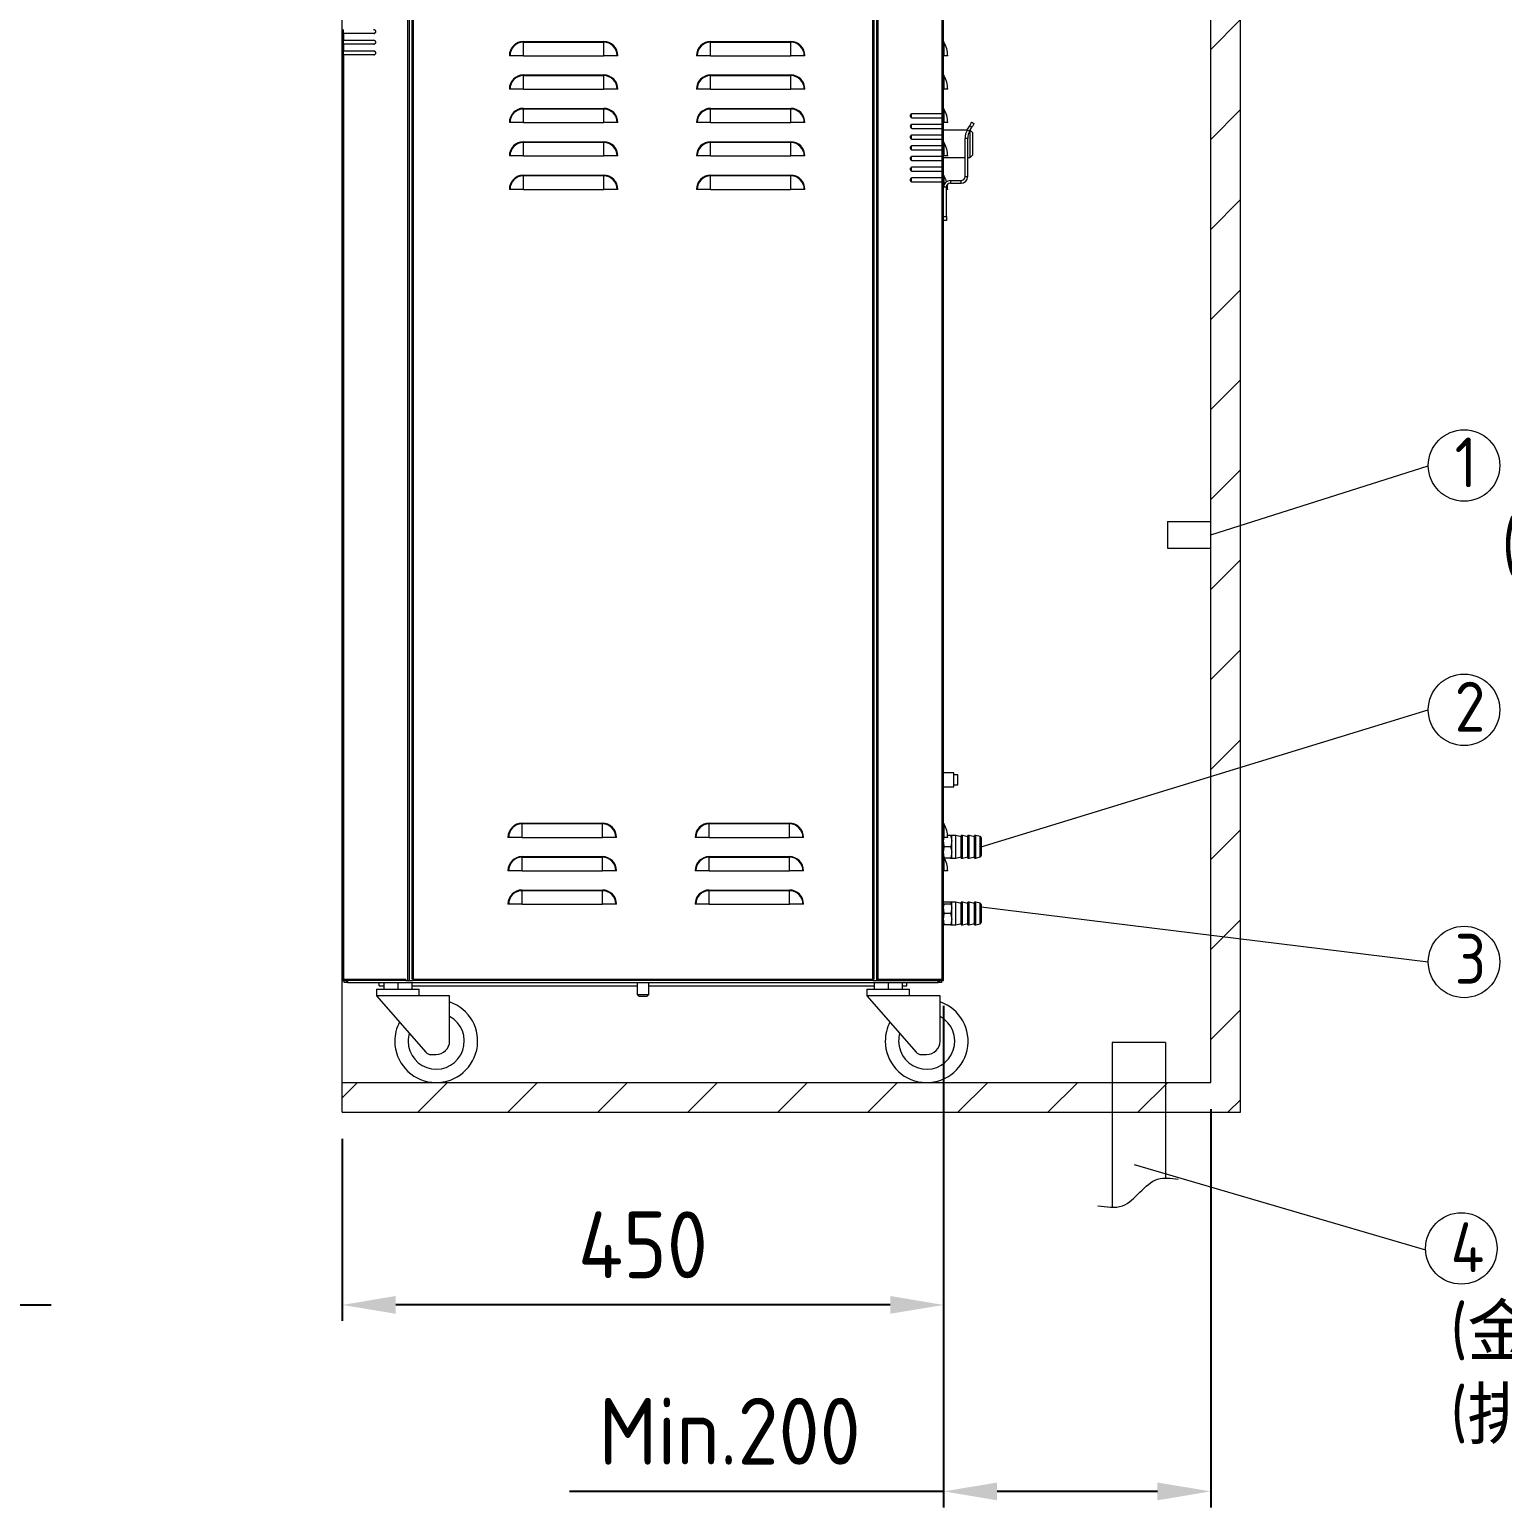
# Model space of a CAD drawing. Header units: millimetres. Extents: x 0 to 5860, y 0 to 4120.
# Drawn here: x 3474 to 4577, y 932 to 2038 of the extents above; entities that cross this region are included whole.
import ezdxf

# ---------------------------------------------------------------- set-up
doc = ezdxf.new("R2010")
doc.units = ezdxf.units.MM
doc.header["$LTSCALE"] = 0.3
doc.layers.get('0').update_dxf_attribs({"lineweight": 15})
doc.layers.add('D', color=3, linetype='Continuous', lineweight=13)
doc.layers.add('S', color=4, linetype='Continuous', lineweight=15)
doc.styles.get("Standard").update_dxf_attribs({"font": 'KAIU.TTF'})
doc.styles.add('STU25', font='isocp2.shx')
doc.dimstyles.new('STU25', dxfattribs={"dimscale": 20, "dimtxt": 2.5, "dimasz": 2, "dimexe": 0.6, "dimexo": 1, "dimgap": 1, "dimtad": 1, "dimdsep": 46, "dimtxsty": 'STU25', "dimcen": 2, "dimazin": 2, "dimtfac": 1, "dimtmove": 0, "dimatfit": 3, "dimfxl": 0, "dimtolj": 1, "dimtzin": 0, "dimarcsym": 0})

# ---------------------------------------------------------------- blocks, each defined once
blk = doc.blocks.new('*D12')
at = {"layer": 'D', "color": 0, "lineweight": -2}
for p, q in [((3080.6, 1306.3), (3080.6, 1071.4)), ((3180.6, 1229.8), (3180.6, 1071.4)), ((3040.6, 1083.4), (3000.6, 1083.4)), ((3080.6, 1083.4), (3180.6, 1083.4)), ((3220.6, 1083.4), (3490.6, 1083.4))]:
    blk.add_line(p, q, dxfattribs=at)
at = {"layer": 'D', "color": 0}
for points in [[(3040.6, 1090.1), (3040.6, 1076.8), (3080.6, 1083.4)], [(3220.6, 1090.1), (3220.6, 1076.8), (3180.6, 1083.4)]]:
    blk.add_solid(points, dxfattribs=at)
at = {"layer": 'Defpoints', "color": 0}
for p in [(3080.6, 1326.3), (3180.6, 1249.8), (3180.6, 1083.4)]:
    blk.add_point(p, dxfattribs=at)
at = {"layer": 'D', "color": 0, "insert": (3375.6, 1128.4), "char_height": 50, "attachment_point": 5, "style": 'STU25'}
blk.add_mtext('\\A1;Min.100', dxfattribs=at)
blk = doc.blocks.new('*D13')
at = {"layer": 'D', "color": 0, "lineweight": -2}
for p, q in [((4158.5, 1307.3), (4158.5, 1071.4)), ((3708.5, 1207.6), (3708.5, 1071.4)), ((4118.5, 1083.4), (3748.5, 1083.4))]:
    blk.add_line(p, q, dxfattribs=at)
at = {"layer": 'D', "color": 0}
for points in [[(3748.5, 1090.1), (3748.5, 1076.8), (3708.5, 1083.4)], [(4118.5, 1090.1), (4118.5, 1076.8), (4158.5, 1083.4)]]:
    blk.add_solid(points, dxfattribs=at)
at = {"layer": 'Defpoints', "color": 0}
for p in [(4158.5, 1327.3), (3708.5, 1227.6), (3708.5, 1083.4)]:
    blk.add_point(p, dxfattribs=at)
at = {"layer": 'D', "color": 0, "insert": (3933.5, 1128.4), "char_height": 50, "attachment_point": 5, "style": 'STU25'}
blk.add_mtext('\\A1;450', dxfattribs=at)
blk = doc.blocks.new('*D16')
at = {"layer": 'D', "color": 0, "lineweight": -2}
for p, q in [((4358.5, 1229.8), (4358.5, 931.9)), ((4158.5, 1207.6), (4158.5, 931.9)), ((4158.5, 943.9), (3878.4, 943.9)), ((4318.5, 943.9), (4198.5, 943.9))]:
    blk.add_line(p, q, dxfattribs=at)
at = {"layer": 'D', "color": 0}
for points in [[(4198.5, 950.5), (4198.5, 937.2), (4158.5, 943.9)], [(4318.5, 950.5), (4318.5, 937.2), (4358.5, 943.9)]]:
    blk.add_solid(points, dxfattribs=at)
at = {"layer": 'Defpoints', "color": 0}
for p in [(4358.5, 1249.8), (4158.5, 1227.6), (4358.5, 943.9)]:
    blk.add_point(p, dxfattribs=at)
at = {"layer": 'D', "color": 0, "insert": (3998.4, 988.9), "char_height": 50, "attachment_point": 5, "style": 'STU25'}
blk.add_mtext('\\A1;Min.200', dxfattribs=at)
blk = doc.blocks.new('GHSHWT')
at = {"color": 7, "linetype": 'Continuous', "lineweight": 15}
for p, q in [((3757.4, -2895.2), (3757.4, -3673.7)), ((3758.5, -2895.2), (3758.5, -3673.7)), ((3760.5, -2896.3), (3760.5, -3672.7)), ((3761.5, -2896.2), (3761.5, -3672.7)), ((4105.4, -3672.7), (4105.4, -2896.2)), ((4106.5, -3672.7), (4106.5, -2896.3)), ((4108.5, -3673.7), (4108.5, -2895.2)), ((4109.5, -3672.7), (4109.5, -2896.2)), ((4157.4, -3025.2), (4157.4, -2896.2)), ((4158.5, -3025.2), (4158.5, -2896.2)), ((3758.5, -2910.2), (3758.5, -3673.7)), ((4108.4, -3673.7), (4108.4, -2910.2)), ((3708.5, -2965.2), (3708.5, -2962.2)), ((3709.5, -2965.2), (3708.5, -2965.2)), ((3708.5, -2965.2), (3708.5, -2970.2)), ((3708.5, -2973.2), (3708.5, -2970.2)), ((3708.5, -2970.2), (3709.5, -2970.2)), ((3709.5, -2973.2), (3708.5, -2973.2)), ((3708.5, -2973.2), (3708.5, -2978.2)), ((3732, -2965.2), (3709.5, -2965.2)), ((3709.5, -2965.2), (3709.5, -2970.2)), ((3709.5, -2970.2), (3732, -2970.2)), ((3732, -2973.2), (3709.5, -2973.2)), ((3709.5, -2973.2), (3709.5, -2978.2)), ((3844.1, -2971.8), (3844.1, -2971.2)), ((3844.1, -2971.2), (3904.1, -2971.2)), ((3844.1, -2981.8), (3844.1, -2971.8)), ((3904.1, -2971.8), (3844.1, -2971.8)), ((3904.1, -2971.8), (3904.1, -2971.2)), ((3904.1, -2981.8), (3904.1, -2971.8)), ((3984.1, -2971.2), (4044.1, -2971.2)), ((3984.1, -2971.8), (3984.1, -2971.2)), ((3984.1, -2981.8), (3984.1, -2971.8)), ((4044.1, -2971.8), (3984.1, -2971.8)), ((4044.1, -2971.8), (4044.1, -2971.2)), ((4044.1, -2981.8), (4044.1, -2971.8)), ((4158.6, -2971.8), (4158.6, -2981.8)), ((3708.5, -2981.2), (3708.5, -2978.2)), ((3708.5, -2978.2), (3709.5, -2978.2)), ((3708.5, -2981.2), (3708.5, -3672.7)), ((3709.5, -2981.2), (3708.5, -2981.2)), ((3709.5, -2978.2), (3732, -2978.2)), ((3709.5, -2981.2), (3709.5, -3672.7)), ((3732, -2981.2), (3709.5, -2981.2)), ((3834.1, -2981.8), (3833.5, -2981.8)), ((3844.1, -2981.8), (3834.1, -2981.8)), ((3844.1, -2981.8), (3904.1, -2981.8)), ((3914.2, -2981.8), (3904.1, -2981.8)), ((3914.7, -2981.8), (3914.2, -2981.8)), ((3974.1, -2981.8), (3973.5, -2981.8)), ((3984.1, -2981.8), (3974.1, -2981.8)), ((3984.1, -2981.8), (4044.1, -2981.8)), ((4054.2, -2981.8), (4044.1, -2981.8)), ((4054.7, -2981.8), (4054.2, -2981.8)), ((4158.6, -2981.8), (4158.5, -2981.8)), ((4161.5, -2981.8), (4158.6, -2981.8)), ((3844.1, -2996.8), (3844.1, -2996.2)), ((3844.1, -2996.2), (3904.1, -2996.2)), ((3844.1, -3006.8), (3844.1, -2996.8)), ((3904.1, -2996.8), (3844.1, -2996.8)), ((3904.1, -2996.8), (3904.1, -2996.2)), ((3904.1, -3006.8), (3904.1, -2996.8)), ((3984.1, -2996.2), (4044.1, -2996.2)), ((3984.1, -2996.8), (3984.1, -2996.2)), ((4044.1, -2996.8), (3984.1, -2996.8)), ((3984.1, -3006.8), (3984.1, -2996.8)), ((4044.1, -2996.8), (4044.1, -2996.2)), ((4044.1, -3006.8), (4044.1, -2996.8)), ((4158.6, -2996.8), (4158.6, -3006.8)), ((3834.1, -3006.8), (3833.5, -3006.8)), ((3844.1, -3006.8), (3834.1, -3006.8)), ((3844.1, -3006.8), (3904.1, -3006.8)), ((3914.2, -3006.8), (3904.1, -3006.8)), ((3914.7, -3006.8), (3914.2, -3006.8)), ((3974.1, -3006.8), (3973.5, -3006.8)), ((3984.1, -3006.8), (3974.1, -3006.8)), ((3984.1, -3006.8), (4044.1, -3006.8)), ((4054.2, -3006.8), (4044.1, -3006.8)), ((4054.7, -3006.8), (4054.2, -3006.8)), ((4158.6, -3006.8), (4158.5, -3006.8)), ((4161.5, -3006.8), (4158.6, -3006.8)), ((3844.1, -3021.8), (3844.1, -3021.2)), ((3844.1, -3021.2), (3904.1, -3021.2)), ((3844.1, -3031.8), (3844.1, -3021.8)), ((3904.1, -3021.8), (3844.1, -3021.8)), ((3904.1, -3021.8), (3904.1, -3021.2)), ((3904.1, -3031.8), (3904.1, -3021.8)), ((3984.1, -3021.2), (4044.1, -3021.2)), ((3984.1, -3021.8), (3984.1, -3021.2)), ((4044.1, -3021.8), (3984.1, -3021.8)), ((3984.1, -3031.8), (3984.1, -3021.8)), ((4044.1, -3021.8), (4044.1, -3021.2)), ((4044.1, -3031.8), (4044.1, -3021.8)), ((4157.4, -3025.2), (4135, -3025.2)), ((4135, -3028.2), (4157.4, -3028.2)), ((4158.5, -3025.2), (4157.4, -3025.2)), ((4157.4, -3028.2), (4158.5, -3028.2)), ((4157.4, -3033.2), (4157.4, -3028.2)), ((4158.5, -3028.2), (4158.5, -3025.2)), ((4158.5, -3033.2), (4158.5, -3028.2)), ((4158.6, -3021.8), (4158.6, -3031.8)), ((3834.1, -3031.8), (3833.5, -3031.8)), ((3844.1, -3031.8), (3834.1, -3031.8)), ((3844.1, -3031.8), (3904.1, -3031.8)), ((3914.2, -3031.8), (3904.1, -3031.8)), ((3914.7, -3031.8), (3914.2, -3031.8)), ((3974.1, -3031.8), (3973.5, -3031.8)), ((3984.1, -3031.8), (3974.1, -3031.8)), ((3984.1, -3031.8), (4044.1, -3031.8)), ((4054.2, -3031.8), (4044.1, -3031.8)), ((4054.7, -3031.8), (4054.2, -3031.8)), ((4134.6, -3036.2), (4135, -3036.2)), ((4157.4, -3033.2), (4135, -3033.2)), ((4135, -3036.2), (4157.4, -3036.2)), ((4157.4, -3041.2), (4135, -3041.2)), ((4158.5, -3033.2), (4157.4, -3033.2)), ((4157.4, -3036.2), (4158.5, -3036.2)), ((4157.4, -3041.2), (4157.4, -3036.2)), ((4158.5, -3041.2), (4157.4, -3041.2)), ((4158.6, -3031.8), (4158.5, -3031.8)), ((4158.5, -3036.2), (4158.5, -3033.2)), ((4158.5, -3041.2), (4158.5, -3036.2)), ((4176, -3037.6), (4158.5, -3037.6)), ((4158.5, -3044.2), (4158.5, -3041.2)), ((4161.5, -3031.8), (4158.6, -3031.8)), ((4176.2, -3037.2), (4178, -3034.2)), ((4176.2, -3037.2), (4177.9, -3038.2)), ((4177.9, -3038.2), (4179.7, -3035.2)), ((4179.7, -3035.2), (4178, -3034.2)), ((4178.3, -3057.9), (4178.3, -3037.6)), ((4180, -3039.3), (4178.3, -3037.6)), ((4179.5, -3031.6), (4181.2, -3032.6)), ((4180, -3039.3), (4180, -3056.2)), ((3844.1, -3046.8), (3844.1, -3046.2)), ((3844.1, -3046.2), (3904.1, -3046.2)), ((3844.1, -3056.8), (3844.1, -3046.8)), ((3904.1, -3046.8), (3844.1, -3046.8)), ((3904.1, -3046.8), (3904.1, -3046.2)), ((3904.1, -3056.8), (3904.1, -3046.8)), ((3984.1, -3046.2), (4044.1, -3046.2)), ((3984.1, -3046.8), (3984.1, -3046.2)), ((4044.1, -3046.8), (3984.1, -3046.8)), ((3984.1, -3056.8), (3984.1, -3046.8)), ((4044.1, -3046.8), (4044.1, -3046.2)), ((4044.1, -3056.8), (4044.1, -3046.8)), ((4135, -3044.2), (4157.4, -3044.2)), ((4157.4, -3049.2), (4135, -3049.2)), ((4135, -3052.2), (4157.4, -3052.2)), ((4157.4, -3044.2), (4158.5, -3044.2)), ((4157.4, -3049.2), (4157.4, -3044.2)), ((4158.5, -3049.2), (4157.4, -3049.2)), ((4157.4, -3052.2), (4158.5, -3052.2)), ((4157.4, -3057.2), (4157.4, -3052.2)), ((4158.5, -3049.2), (4158.5, -3044.2)), ((4158.5, -3052.2), (4158.5, -3049.2)), ((4158.5, -3057.2), (4158.5, -3052.2)), ((4158.6, -3046.8), (4158.6, -3056.8)), ((4176.5, -3043.7), (4174.5, -3043.7)), ((4174.5, -3072.2), (4174.5, -3043.7)), ((4176.5, -3072.2), (4176.5, -3043.7)), ((3834.1, -3056.8), (3833.5, -3056.8)), ((3844.1, -3056.8), (3834.1, -3056.8)), ((3844.1, -3056.8), (3904.1, -3056.8)), ((3914.2, -3056.8), (3904.1, -3056.8)), ((3914.7, -3056.8), (3914.2, -3056.8)), ((3974.1, -3056.8), (3973.5, -3056.8)), ((3984.1, -3056.8), (3974.1, -3056.8)), ((3984.1, -3056.8), (4044.1, -3056.8)), ((4054.2, -3056.8), (4044.1, -3056.8)), ((4054.7, -3056.8), (4054.2, -3056.8)), ((4157.4, -3057.2), (4135, -3057.2)), ((4135, -3060.2), (4157.4, -3060.2)), ((4158.5, -3057.2), (4157.4, -3057.2)), ((4157.4, -3060.2), (4158.5, -3060.2)), ((4157.4, -3065.2), (4157.4, -3060.2)), ((4158.6, -3056.8), (4158.5, -3056.8)), ((4158.5, -3060.2), (4158.5, -3057.2)), ((4158.5, -3057.9), (4174.5, -3057.9)), ((4158.5, -3065.2), (4158.5, -3060.2)), ((4161.5, -3056.8), (4158.6, -3056.8)), ((4176.5, -3057.9), (4178.3, -3057.9)), ((4178.3, -3057.9), (4180, -3056.2)), ((3844.1, -3071.8), (3844.1, -3071.2)), ((3844.1, -3071.2), (3904.1, -3071.2)), ((3844.1, -3081.8), (3844.1, -3071.8)), ((3904.1, -3071.8), (3844.1, -3071.8)), ((3904.1, -3071.8), (3904.1, -3071.2)), ((3904.1, -3081.8), (3904.1, -3071.8)), ((3984.1, -3071.2), (4044.1, -3071.2)), ((3984.1, -3071.8), (3984.1, -3071.2)), ((3984.1, -3081.8), (3984.1, -3071.8)), ((4044.1, -3071.8), (3984.1, -3071.8)), ((4044.1, -3071.8), (4044.1, -3071.2)), ((4044.1, -3081.8), (4044.1, -3071.8)), ((4157.4, -3065.2), (4135, -3065.2)), ((4135, -3068.2), (4157.4, -3068.2)), ((4157.4, -3073.2), (4135, -3073.2)), ((4158.5, -3065.2), (4157.4, -3065.2)), ((4157.4, -3068.2), (4158.5, -3068.2)), ((4157.4, -3073.2), (4157.4, -3068.2)), ((4158.5, -3073.2), (4157.4, -3073.2)), ((4158.5, -3068.2), (4158.5, -3065.2)), ((4158.5, -3073.2), (4158.5, -3068.2)), ((4158.5, -3076.2), (4158.5, -3073.2)), ((4174.5, -3072.2), (4176.5, -3072.2)), ((3834.1, -3081.8), (3833.5, -3081.8)), ((3844.1, -3081.8), (3834.1, -3081.8)), ((3844.1, -3081.8), (3904.1, -3081.8)), ((3914.2, -3081.8), (3904.1, -3081.8)), ((3914.7, -3081.8), (3914.2, -3081.8)), ((3974.1, -3081.8), (3973.5, -3081.8)), ((3984.1, -3081.8), (3974.1, -3081.8)), ((3984.1, -3081.8), (4044.1, -3081.8)), ((4054.2, -3081.8), (4044.1, -3081.8)), ((4054.7, -3081.8), (4054.2, -3081.8)), ((4135, -3076.2), (4157.4, -3076.2)), ((4157.4, -3672.7), (4157.4, -3076.2)), ((4157.4, -3076.2), (4158.5, -3076.2)), ((4158.5, -3672.7), (4158.5, -3076.2)), ((4160.5, -3080.2), (4158.5, -3080.2)), ((4160.5, -3102.2), (4160.5, -3080.2)), ((4161.5, -3081.8), (4160.5, -3081.8)), ((4163.5, -3075.2), (4171.5, -3075.2)), ((4163.5, -3075.2), (4163.5, -3077.2)), ((4163.5, -3077.2), (4171.5, -3077.2)), ((4171.5, -3077.2), (4171.5, -3075.2)), ((4158.5, -3102.2), (4160.5, -3102.2)), ((4160.5, -3105.2), (4158.5, -3105.2)), ((4160.5, -3102.2), (4160.5, -3105.2)), ((4166, -3518.5), (4158.5, -3518.5)), ((4166, -3529), (4166, -3518.5)), ((4169, -3520), (4166, -3520)), ((4166, -3527.5), (4169, -3527.5)), ((4169, -3527.5), (4169, -3520)), ((4158.5, -3529), (4166, -3529)), ((3843.1, -3556.1), (3903.1, -3556.1)), ((3843.1, -3556.7), (3843.1, -3556.1)), ((3903.1, -3556.7), (3843.1, -3556.7)), ((3843.1, -3566.7), (3843.1, -3556.7)), ((3903.1, -3556.7), (3903.1, -3556.1)), ((3903.1, -3566.7), (3903.1, -3556.7)), ((3983.1, -3556.7), (3983.1, -3556.1)), ((3983.1, -3556.1), (4043.1, -3556.1)), ((4043.1, -3556.7), (3983.1, -3556.7)), ((3983.1, -3566.7), (3983.1, -3556.7)), ((4043.1, -3556.7), (4043.1, -3556.1)), ((4043.1, -3566.7), (4043.1, -3556.7)), ((4158.6, -3556.7), (4158.6, -3566.7)), ((3833.1, -3566.7), (3832.5, -3566.7)), ((3843.1, -3566.7), (3833.1, -3566.7)), ((3843.1, -3566.7), (3903.1, -3566.7)), ((3913.2, -3566.7), (3903.1, -3566.7)), ((3913.7, -3566.7), (3913.2, -3566.7)), ((3973.1, -3566.7), (3972.5, -3566.7)), ((3983.1, -3566.7), (3973.1, -3566.7)), ((3983.1, -3566.7), (4043.1, -3566.7)), ((4053.2, -3566.7), (4043.1, -3566.7)), ((4053.7, -3566.7), (4053.2, -3566.7)), ((4158.6, -3566.7), (4158.5, -3566.7)), ((4161.5, -3566.7), (4158.6, -3566.7)), ((4163.7, -3565.2), (4161.4, -3565.2)), ((4167.5, -3565.2), (4164.5, -3565.2)), ((4164.5, -3569.5), (4164.5, -3565.2)), ((4164.5, -3578), (4164.5, -3569.5)), ((4167.5, -3582.2), (4167.5, -3565.2)), ((4171.5, -3566.2), (4167.5, -3565.2)), ((4171.5, -3582.2), (4171.5, -3565.2)), ((4172.5, -3565.2), (4171.5, -3565.2)), ((4172.5, -3582.2), (4172.5, -3565.2)), ((4176.5, -3566.2), (4172.5, -3565.2)), ((4176.5, -3582.2), (4176.5, -3565.2)), ((4177.5, -3565.2), (4176.5, -3565.2)), ((4177.5, -3582.2), (4177.5, -3565.2)), ((4181.5, -3566.2), (4177.5, -3565.2)), ((4181.5, -3582.2), (4181.5, -3565.2)), ((4182.5, -3565.2), (4181.5, -3565.2)), ((4182.5, -3582.2), (4182.5, -3565.2)), ((4185.7, -3566), (4182.5, -3565.2)), ((4186.5, -3567), (4186.5, -3580.4)), ((3843.1, -3581.1), (3903.1, -3581.1)), ((3843.1, -3581.7), (3843.1, -3581.1)), ((3903.1, -3581.7), (3843.1, -3581.7)), ((3843.1, -3591.7), (3843.1, -3581.7)), ((3903.1, -3581.7), (3903.1, -3581.1)), ((3903.1, -3591.7), (3903.1, -3581.7)), ((3983.1, -3581.7), (3983.1, -3581.1)), ((3983.1, -3581.1), (4043.1, -3581.1)), ((3983.1, -3591.7), (3983.1, -3581.7)), ((4043.1, -3581.7), (3983.1, -3581.7)), ((4043.1, -3581.7), (4043.1, -3581.1)), ((4043.1, -3591.7), (4043.1, -3581.7)), ((4158.6, -3581.7), (4158.6, -3591.7)), ((4163.7, -3573.7), (4159.2, -3573.7)), ((4163.7, -3582.2), (4159.2, -3582.2)), ((4164.5, -3582.2), (4164.5, -3578)), ((4164.5, -3582.2), (4167.5, -3582.2)), ((4167.5, -3582.2), (4171.5, -3581.2)), ((4171.5, -3582.2), (4172.5, -3582.2)), ((4172.5, -3582.2), (4176.5, -3581.2)), ((4176.5, -3582.2), (4177.5, -3582.2)), ((4177.5, -3582.2), (4181.5, -3581.2)), ((4181.5, -3582.2), (4182.5, -3582.2)), ((4182.5, -3582.2), (4185.7, -3581.4)), ((3833.1, -3591.7), (3832.5, -3591.7)), ((3843.1, -3591.7), (3833.1, -3591.7)), ((3843.1, -3591.7), (3903.1, -3591.7)), ((3913.2, -3591.7), (3903.1, -3591.7)), ((3913.7, -3591.7), (3913.2, -3591.7)), ((3973.1, -3591.7), (3972.5, -3591.7)), ((3983.1, -3591.7), (3973.1, -3591.7)), ((3983.1, -3591.7), (4043.1, -3591.7)), ((4053.2, -3591.7), (4043.1, -3591.7)), ((4053.7, -3591.7), (4053.2, -3591.7)), ((4158.6, -3591.7), (4158.5, -3591.7)), ((4161.5, -3591.7), (4158.6, -3591.7)), ((3843.1, -3606.1), (3903.1, -3606.1)), ((3843.1, -3606.7), (3843.1, -3606.1)), ((3903.1, -3606.7), (3843.1, -3606.7)), ((3843.1, -3616.7), (3843.1, -3606.7)), ((3903.1, -3606.7), (3903.1, -3606.1)), ((3903.1, -3616.7), (3903.1, -3606.7)), ((3983.1, -3606.7), (3983.1, -3606.1)), ((3983.1, -3606.1), (4043.1, -3606.1)), ((3983.1, -3616.7), (3983.1, -3606.7)), ((4043.1, -3606.7), (3983.1, -3606.7)), ((4043.1, -3606.7), (4043.1, -3606.1)), ((4043.1, -3616.7), (4043.1, -3606.7)), ((4163.7, -3615.2), (4158.5, -3615.2)), ((4164.5, -3619.5), (4164.5, -3615.2)), ((4167.5, -3615.2), (4164.5, -3615.2)), ((4167.5, -3632.2), (4167.5, -3615.2)), ((4171.5, -3616.2), (4167.5, -3615.2)), ((4171.5, -3632.2), (4171.5, -3615.2)), ((4172.5, -3615.2), (4171.5, -3615.2)), ((4172.5, -3632.2), (4172.5, -3615.2)), ((4176.5, -3616.2), (4172.5, -3615.2)), ((4176.5, -3632.2), (4176.5, -3615.2)), ((4177.5, -3615.2), (4176.5, -3615.2)), ((4177.5, -3632.2), (4177.5, -3615.2)), ((4181.5, -3616.2), (4177.5, -3615.2)), ((4181.5, -3632.2), (4181.5, -3615.2)), ((4182.5, -3615.2), (4181.5, -3615.2)), ((4182.5, -3632.2), (4182.5, -3615.2)), ((4185.7, -3616), (4182.5, -3615.2)), ((3833.1, -3616.7), (3832.5, -3616.7)), ((3843.1, -3616.7), (3833.1, -3616.7)), ((3843.1, -3616.7), (3903.1, -3616.7)), ((3913.2, -3616.7), (3903.1, -3616.7)), ((3913.7, -3616.7), (3913.2, -3616.7)), ((3973.1, -3616.7), (3972.5, -3616.7)), ((3983.1, -3616.7), (3973.1, -3616.7)), ((3983.1, -3616.7), (4043.1, -3616.7)), ((4053.2, -3616.7), (4043.1, -3616.7)), ((4053.7, -3616.7), (4053.2, -3616.7)), ((4158.6, -3616.7), (4158.5, -3616.7)), ((4164.1, -3616.7), (4158.6, -3616.7)), ((4163.7, -3623.7), (4159.2, -3623.7)), ((4164.5, -3628), (4164.5, -3619.5)), ((4186.5, -3617), (4186.5, -3630.4)), ((4163.7, -3632.2), (4158.5, -3632.2)), ((4164.5, -3632.2), (4164.5, -3628)), ((4164.5, -3632.2), (4167.5, -3632.2)), ((4167.5, -3632.2), (4171.5, -3631.2)), ((4171.5, -3632.2), (4172.5, -3632.2)), ((4172.5, -3632.2), (4176.5, -3631.2)), ((4176.5, -3632.2), (4177.5, -3632.2)), ((4177.5, -3632.2), (4181.5, -3631.2)), ((4181.5, -3632.2), (4182.5, -3632.2)), ((4182.5, -3632.2), (4185.7, -3631.4)), ((3708.5, -3672.7), (3708.5, -3673.7)), ((3708.5, -3673.7), (3709.5, -3673.7)), ((3709.5, -3672.7), (3709.5, -3673.7)), ((3709.5, -3672.7), (3756.1, -3672.7)), ((3709.5, -3673.7), (3709.5, -3673.7)), ((3756.1, -3673.7), (3709.5, -3673.7)), ((3710, -3675.2), (3710, -3673.7)), ((3711.5, -3675.2), (3710, -3675.2)), ((3711.5, -3673.7), (3711.5, -3675.2)), ((3712.5, -3675.2), (3711.5, -3675.2)), ((3712.5, -3673.7), (3712.5, -3675.2)), ((3712.5, -3675.2), (4154.4, -3675.2)), ((3734, -3680.2), (3734, -3685.2)), ((3734, -3680.2), (3766, -3680.2)), ((3736, -3677.7), (3736, -3675.2)), ((3736, -3677.7), (3739.5, -3677.7)), ((3739.5, -3675.2), (3739.5, -3680.2)), ((3750, -3675.2), (3750, -3680.2)), ((3756.1, -3673.7), (3756.1, -3672.7)), ((3756.1, -3673.7), (3757.4, -3673.7)), ((3757.4, -3673.7), (3758.5, -3673.7)), ((3758.5, -3673.7), (3761.5, -3673.7)), ((3760.5, -3675.2), (3760.5, -3680.2)), ((3760.5, -3677.7), (3929.1, -3677.7)), ((3761.5, -3672.7), (4105.4, -3672.7)), ((4105.4, -3673.7), (3761.5, -3673.7)), ((3766, -3685.2), (3766, -3680.2)), ((3929.1, -3675.2), (3929.1, -3684.2)), ((3937.9, -3684.2), (3937.9, -3675.2)), ((3937.9, -3677.7), (4106.4, -3677.7)), ((4100.9, -3680.2), (4100.9, -3685.2)), ((4100.9, -3680.2), (4132.9, -3680.2)), ((4105.4, -3673.7), (4108.5, -3673.7)), ((4106.4, -3675.2), (4106.4, -3680.2)), ((4108.5, -3673.7), (4109.5, -3673.7)), ((4109.5, -3672.7), (4157.4, -3672.7)), ((4109.5, -3673.7), (4109.5, -3672.7)), ((4109.5, -3673.7), (4157.4, -3673.7)), ((4116.9, -3675.2), (4116.9, -3680.2)), ((4127.4, -3675.2), (4127.4, -3680.2)), ((4127.4, -3677.7), (4131, -3677.7)), ((4131, -3677.7), (4131, -3675.2)), ((4132.9, -3685.2), (4132.9, -3680.2)), ((4154.4, -3675.2), (4154.4, -3673.7)), ((4155.4, -3675.2), (4154.4, -3675.2)), ((4155.4, -3675.2), (4155.4, -3673.7)), ((4157, -3675.2), (4155.4, -3675.2)), ((4157, -3673.7), (4157, -3675.2)), ((4157.4, -3673.7), (4157.4, -3672.7)), ((4157.4, -3673.7), (4158.5, -3673.7)), ((4157.4, -3673.7), (4157.4, -3673.7)), ((4158.5, -3673.7), (4158.5, -3672.7)), ((3750, -3685.2), (3734, -3685.2)), ((3734, -3685.2), (3771, -3727.5)), ((3788.8, -3685.2), (3750, -3685.2)), ((3788.8, -3719.2), (3788.8, -3685.2)), ((3929.1, -3684.2), (3930.6, -3685.7)), ((3929.1, -3684.2), (3933.5, -3684.2)), ((3933.5, -3685.7), (3930.6, -3685.7)), ((3933.5, -3684.2), (3937.9, -3684.2)), ((3936.4, -3685.7), (3933.5, -3685.7)), ((3936.4, -3685.7), (3937.9, -3684.2)), ((4116.9, -3685.2), (4100.9, -3685.2)), ((4100.9, -3685.2), (4138, -3727.5)), ((4155.8, -3685.2), (4116.9, -3685.2)), ((4155.8, -3719.2), (4155.8, -3685.2)), ((3774.8, -3729.2), (3778.8, -3729.2)), ((4141.7, -3729.2), (4145.7, -3729.2))]:
    blk.add_line(p, q, dxfattribs=at)
at = {"color": 8, "linetype": 'Continuous', "lineweight": 15}
for p, q in [((4134.5, -3028.1), (4134.5, -3025.3)), ((4134.5, -3036.1), (4134.5, -3033.3)), ((4134.5, -3044.1), (4134.5, -3041.3)), ((4134.5, -3052.1), (4134.5, -3049.3)), ((4134.5, -3060.1), (4134.5, -3057.3)), ((4134.5, -3068.1), (4134.5, -3065.3)), ((4134.5, -3076.1), (4134.5, -3073.3)), ((4158.6, -3071.8), (4158.6, -3079)), ((4185.7, -3581.4), (4185.7, -3566)), ((4185.7, -3631.4), (4185.7, -3616))]:
    blk.add_line(p, q, dxfattribs=at)
at = {"color": 7, "linetype": 'Continuous', "lineweight": 15, "flags": 128}
for points in [[(4178, -3034.2), (4178.3, -3033.7), (4178.5, -3033.2), (4178.8, -3032.7), (4179, -3032.3), (4179.2, -3032), (4179.3, -3031.8), (4179.4, -3031.6), (4179.5, -3031.6)], [(4181.2, -3032.6), (4181.2, -3032.6), (4181.1, -3032.8), (4180.9, -3033), (4180.8, -3033.3), (4180.5, -3033.7), (4180.3, -3034.2), (4180, -3034.7), (4179.7, -3035.2)]]:
    blk.add_lwpolyline(points, dxfattribs=at)
at = {"color": 7, "linetype": 'Continuous', "lineweight": 15}
for centre, radius, start, end in [((3732, -2963.7), 1.5, 270, 90), ((3732, -2971.7), 1.5, 270, 90), ((3844.1, -2981.8), 10.6, 90, 180), ((3844.1, -2981.8), 10.1, 90, 180), ((3904.1, -2981.8), 10.6, 0, 90), ((3904.1, -2981.8), 10.1, 0, 90), ((3984.1, -2981.8), 10.6, 90, 180), ((3984.1, -2981.8), 10.1, 90, 180), ((4044.1, -2981.8), 10.6, 0, 90), ((4044.1, -2981.8), 10.1, 0, 90), ((4159.5, -2971.2), 1, 180, 211.7887), ((4142.5, -2981.8), 19, 359.8408, 31.7887), ((3732, -2979.7), 1.5, 270, 90), ((3844.1, -3006.8), 10.6, 90, 180), ((3844.1, -3006.8), 10.1, 90, 180), ((3904.1, -3006.8), 10.6, 0, 90), ((3904.1, -3006.8), 10.1, 0, 90), ((3984.1, -3006.8), 10.6, 90, 180), ((3984.1, -3006.8), 10.1, 90, 180), ((4044.1, -3006.8), 10.6, 0, 90), ((4044.1, -3006.8), 10.1, 0, 90), ((4159.5, -2996.2), 1, 180, 211.7887), ((4142.5, -3006.8), 19, 359.8408, 31.7887), ((3844.1, -3031.8), 10.6, 90, 180), ((3844.1, -3031.8), 10.1, 90, 180), ((3904.1, -3031.8), 10.6, 0, 90), ((3904.1, -3031.8), 10.1, 0, 90), ((3984.1, -3031.8), 10.6, 90, 180), ((3984.1, -3031.8), 10.1, 90, 180), ((4044.1, -3031.8), 10.6, 0, 90), ((4044.1, -3031.8), 10.1, 0, 90), ((4135, -3026.7), 1.5, 90, 270), ((4159.5, -3021.2), 1, 180, 211.7887), ((4142.5, -3031.8), 19, 359.8408, 31.7887), ((4135, -3034.7), 1.5, 90, 270), ((4135, -3042.7), 1.5, 90, 270), ((4187.5, -3043.7), 13, 150, 180), ((4187.5, -3043.7), 11, 150, 180), ((3844.1, -3056.8), 10.6, 90, 180), ((3844.1, -3056.8), 10.1, 90, 180), ((3904.1, -3056.8), 10.6, 0, 90), ((3904.1, -3056.8), 10.1, 0, 90), ((3984.1, -3056.8), 10.6, 90, 180), ((3984.1, -3056.8), 10.1, 90, 180), ((4044.1, -3056.8), 10.6, 0, 90), ((4044.1, -3056.8), 10.1, 0, 90), ((4135, -3050.7), 1.5, 90, 270), ((4159.5, -3046.2), 1, 180, 211.7887), ((4142.5, -3056.8), 19, 359.8408, 31.7887), ((4135, -3058.7), 1.5, 90, 270), ((3844.1, -3081.8), 10.6, 90, 180), ((3844.1, -3081.8), 10.1, 90, 180), ((3904.1, -3081.8), 10.6, 0, 90), ((3904.1, -3081.8), 10.1, 0, 90), ((3984.1, -3081.8), 10.6, 90, 180), ((3984.1, -3081.8), 10.1, 90, 180), ((4044.1, -3081.8), 10.6, 0, 90), ((4044.1, -3081.8), 10.1, 0, 90), ((4135, -3066.7), 1.5, 90, 270), ((4135, -3074.7), 1.5, 90, 270), ((4159.5, -3071.2), 1, 180, 211.7887), ((4142.5, -3081.8), 19, 17.267, 31.7887), ((4171.5, -3072.2), 3, 270, 0), ((4171.5, -3072.2), 5, 270, 0), ((4163.5, -3080.2), 5, 90, 180), ((4163.5, -3080.2), 3, 90, 180), ((4142.5, -3081.8), 19, 359.8408, 10.444), ((3843.1, -3566.7), 10.6, 90, 180), ((3843.1, -3566.7), 10.1, 90, 180), ((3903.1, -3566.7), 10.6, 0, 90), ((3903.1, -3566.7), 10.1, 0, 90), ((3983.1, -3566.7), 10.6, 90, 180), ((3983.1, -3566.7), 10.1, 90, 180), ((4043.1, -3566.7), 10.6, 0, 90), ((4043.1, -3566.7), 10.1, 0, 90), ((4159.5, -3556.1), 1, 180, 211.7887), ((4142.5, -3566.7), 19, 359.8408, 31.7887), ((4185.5, -3567), 1, 0, 75.9638), ((3843.1, -3591.7), 10.6, 90, 180), ((3843.1, -3591.7), 10.1, 90, 180), ((3903.1, -3591.7), 10.6, 0, 90), ((3903.1, -3591.7), 10.1, 0, 90), ((3983.1, -3591.7), 10.6, 90, 180), ((3983.1, -3591.7), 10.1, 90, 180), ((4043.1, -3591.7), 10.6, 0, 90), ((4043.1, -3591.7), 10.1, 0, 90), ((4159.5, -3581.1), 1, 180, 211.7887), ((4142.5, -3591.7), 19, 359.8408, 31.7887), ((4185.5, -3580.4), 1, 284.0362, 0), ((3843.1, -3616.7), 10.6, 90, 180), ((3843.1, -3616.7), 10.1, 90, 180), ((3903.1, -3616.7), 10.6, 0, 90), ((3903.1, -3616.7), 10.1, 0, 90), ((3983.1, -3616.7), 10.6, 90, 180), ((3983.1, -3616.7), 10.1, 90, 180), ((4043.1, -3616.7), 10.6, 0, 90), ((4043.1, -3616.7), 10.1, 0, 90), ((4185.5, -3617), 1, 0, 75.9638), ((4159.5, -3631.1), 1, 180, 211.7887), ((4185.5, -3630.4), 1, 284.0362, 0), ((3778.8, -3719.2), 31, 180, 71.1809), ((4145.8, -3719.2), 31, 180, 71.1809), ((3778.8, -3719.2), 31, 152.6912, 180), ((4145.8, -3719.2), 31, 152.6912, 180), ((3778.8, -3719.2), 10, 269.6292, 0), ((4145.8, -3719.2), 10, 269.6292, 0), ((3774.8, -3724.2), 5, 221.1967, 270), ((4141.7, -3724.2), 5, 221.1967, 270)]:
    blk.add_arc(centre, radius, start, end, dxfattribs=at)
at = {"color": 8, "linetype": 'Continuous', "lineweight": 15}
for centre, start, end in [((3778.8, -3719.2), 180, 61.5631), ((4145.8, -3719.2), 180, 61.5631), ((3778.8, -3719.2), 163.9411, 180), ((4145.8, -3719.2), 163.9411, 180)]:
    blk.add_arc(centre, 21, start, end, dxfattribs=at)
at = {"color": 7, "linetype": 'Continuous', "lineweight": 15}
for points, knots in [([(3709.5, -2965.2), (3709.5, -2965.2), (3709.5, -2965.2), (3709.5, -2965), (3709.5, -2964.7), (3709.5, -2964.4), (3709.5, -2963.9), (3709.5, -2963.4), (3709.5, -2962.9), (3709.5, -2962.5), (3709.5, -2962.3), (3709.5, -2962.2), (3709.5, -2962.2)], [0, 0, 0, 0, 0.079757, 0.187246, 0.254643, 0.361906, 0.469179, 0.576421, 0.683629, 0.790885, 0.898211, 1, 1, 1, 1]), ([(3731.9, -2962.2), (3732, -2962.2), (3732.2, -2962.2), (3732.6, -2962.4), (3733, -2962.7), (3733.3, -2963.1), (3733.5, -2963.6), (3733.4, -2964.1), (3733.2, -2964.6), (3732.9, -2964.9), (3732.4, -2965.2), (3732.1, -2965.2), (3731.9, -2965.2)], [0, 0, 0, 0, 0.040749, 0.148259, 0.255743, 0.363137, 0.470457, 0.577701, 0.684939, 0.792207, 0.899556, 1, 1, 1, 1]), ([(3709.5, -2973.2), (3709.5, -2973.2), (3709.5, -2973.2), (3709.5, -2973), (3709.5, -2972.7), (3709.5, -2972.4), (3709.5, -2971.9), (3709.5, -2971.4), (3709.5, -2970.9), (3709.5, -2970.5), (3709.5, -2970.3), (3709.5, -2970.2), (3709.5, -2970.2)], [0, 0, 0, 0, 0.079755, 0.187244, 0.254641, 0.361904, 0.469189, 0.576418, 0.683626, 0.790882, 0.898213, 1, 1, 1, 1]), ([(3731.9, -2970.2), (3732, -2970.2), (3732.2, -2970.2), (3732.6, -2970.4), (3733, -2970.7), (3733.3, -2971.1), (3733.5, -2971.6), (3733.4, -2972.1), (3733.2, -2972.6), (3732.9, -2972.9), (3732.4, -2973.2), (3732.1, -2973.2), (3731.9, -2973.2)], [0, 0, 0, 0, 0.040749, 0.148259, 0.255735, 0.36314, 0.470447, 0.577703, 0.684942, 0.792209, 0.899558, 1, 1, 1, 1]), ([(3709.5, -2981.2), (3709.5, -2981.2), (3709.5, -2981.2), (3709.5, -2981), (3709.5, -2980.7), (3709.5, -2980.4), (3709.5, -2979.9), (3709.5, -2979.4), (3709.5, -2978.9), (3709.5, -2978.5), (3709.5, -2978.3), (3709.5, -2978.2), (3709.5, -2978.2)], [0, 0, 0, 0, 0.079757, 0.18724, 0.254637, 0.361899, 0.469185, 0.576413, 0.683621, 0.790886, 0.898212, 1, 1, 1, 1]), ([(3731.9, -2978.2), (3732, -2978.2), (3732.2, -2978.2), (3732.6, -2978.4), (3733, -2978.7), (3733.3, -2979.1), (3733.5, -2979.6), (3733.4, -2980.1), (3733.2, -2980.6), (3732.9, -2980.9), (3732.4, -2981.2), (3732.1, -2981.2), (3731.9, -2981.2)], [0, 0, 0, 0, 0.04075, 0.14826, 0.255736, 0.36314, 0.470448, 0.577704, 0.684942, 0.792209, 0.899558, 1, 1, 1, 1]), ([(4135, -3025.2), (4134.9, -3025.2), (4134.6, -3025.3), (4134.2, -3025.4), (4133.8, -3025.7), (4133.6, -3026.1), (4133.5, -3026.6), (4133.5, -3027.1), (4133.7, -3027.6), (4134, -3027.9), (4134.5, -3028.2), (4134.8, -3028.2), (4135, -3028.2)], [0, 0, 0, 0, 0.079767, 0.187254, 0.25464, 0.361908, 0.469189, 0.576415, 0.683626, 0.790872, 0.898202, 1, 1, 1, 1]), ([(4157.5, -3028.2), (4157.5, -3028.2), (4157.5, -3028.2), (4157.5, -3028.1), (4157.5, -3027.8), (4157.5, -3027.4), (4157.5, -3026.9), (4157.5, -3026.4), (4157.5, -3026), (4157.5, -3025.6), (4157.5, -3025.4), (4157.5, -3025.2), (4157.5, -3025.2), (4157.5, -3025.2)], [0, 0, 0, 0, 0.034586, 0.142056, 0.24952, 0.356903, 0.464188, 0.571407, 0.678614, 0.745582, 0.852983, 0.960386, 1, 1, 1, 1]), ([(4135, -3041.2), (4134.9, -3041.2), (4134.6, -3041.3), (4134.2, -3041.4), (4133.8, -3041.7), (4133.6, -3042.1), (4133.5, -3042.6), (4133.5, -3043.1), (4133.7, -3043.6), (4134, -3043.9), (4134.5, -3044.2), (4134.8, -3044.2), (4135, -3044.2)], [0, 0, 0, 0, 0.079768, 0.187255, 0.254633, 0.361901, 0.469182, 0.576408, 0.683631, 0.790876, 0.898201, 1, 1, 1, 1]), ([(4157.5, -3036.2), (4157.5, -3036.2), (4157.5, -3036.2), (4157.5, -3036.1), (4157.5, -3035.8), (4157.5, -3035.4), (4157.5, -3034.9), (4157.5, -3034.4), (4157.5, -3034), (4157.5, -3033.6), (4157.5, -3033.4), (4157.5, -3033.2), (4157.5, -3033.2), (4157.5, -3033.2)], [0, 0, 0, 0, 0.034586, 0.142059, 0.249517, 0.3569, 0.464185, 0.571417, 0.678613, 0.74558, 0.852982, 0.960385, 1, 1, 1, 1]), ([(4157.5, -3044.2), (4157.5, -3044.2), (4157.5, -3044.2), (4157.5, -3044.1), (4157.5, -3043.8), (4157.5, -3043.4), (4157.5, -3042.9), (4157.5, -3042.4), (4157.5, -3042), (4157.5, -3041.6), (4157.5, -3041.4), (4157.5, -3041.2), (4157.5, -3041.2), (4157.5, -3041.2)], [0, 0, 0, 0, 0.034586, 0.142059, 0.249515, 0.356898, 0.464182, 0.571413, 0.678609, 0.745586, 0.852979, 0.960386, 1, 1, 1, 1]), ([(4135, -3049.2), (4135, -3049.2), (4134.8, -3049.2), (4134.5, -3049.3), (4134.1, -3049.5), (4133.7, -3049.8), (4133.5, -3050.3), (4133.5, -3050.8), (4133.6, -3051.3), (4133.8, -3051.7), (4134.2, -3052.1), (4134.6, -3052.2), (4134.9, -3052.2), (4135, -3052.2)], [0, 0, 0, 0, 0.016576, 0.124057, 0.191459, 0.298765, 0.406087, 0.513341, 0.620564, 0.727778, 0.835045, 0.9424, 1, 1, 1, 1]), ([(4157.5, -3052.2), (4157.5, -3052.2), (4157.5, -3052.2), (4157.5, -3051.9), (4157.5, -3051.6), (4157.5, -3051.1), (4157.5, -3050.6), (4157.5, -3050.1), (4157.5, -3049.7), (4157.5, -3049.4), (4157.5, -3049.3), (4157.5, -3049.2), (4157.5, -3049.2)], [0, 0, 0, 0, 0.0977, 0.205199, 0.312609, 0.419946, 0.527204, 0.634421, 0.741642, 0.808659, 0.916104, 1, 1, 1, 1]), ([(4135, -3057.2), (4135, -3057.2), (4134.8, -3057.2), (4134.5, -3057.3), (4134.1, -3057.5), (4133.7, -3057.8), (4133.5, -3058.3), (4133.5, -3058.8), (4133.6, -3059.3), (4133.8, -3059.7), (4134.2, -3060.1), (4134.6, -3060.2), (4134.9, -3060.2), (4135, -3060.2)], [0, 0, 0, 0, 0.016575, 0.124059, 0.191461, 0.298767, 0.406089, 0.513343, 0.620554, 0.727778, 0.835045, 0.9424, 1, 1, 1, 1]), ([(4157.5, -3060.2), (4157.5, -3060.2), (4157.5, -3060.2), (4157.5, -3059.9), (4157.5, -3059.6), (4157.5, -3059.1), (4157.5, -3058.6), (4157.5, -3058.1), (4157.5, -3057.7), (4157.5, -3057.4), (4157.5, -3057.3), (4157.5, -3057.2), (4157.5, -3057.2)], [0, 0, 0, 0, 0.097699, 0.205199, 0.312608, 0.419945, 0.527203, 0.634419, 0.741651, 0.808659, 0.916105, 1, 1, 1, 1]), ([(4135, -3065.2), (4135, -3065.2), (4134.8, -3065.2), (4134.5, -3065.3), (4134.1, -3065.5), (4133.7, -3065.8), (4133.5, -3066.3), (4133.5, -3066.8), (4133.6, -3067.3), (4133.8, -3067.7), (4134.2, -3068.1), (4134.6, -3068.2), (4134.9, -3068.2), (4135, -3068.2)], [0, 0, 0, 0, 0.016576, 0.124057, 0.191464, 0.29877, 0.406081, 0.513347, 0.620557, 0.727771, 0.835045, 0.9424, 1, 1, 1, 1]), ([(4135, -3073.2), (4134.9, -3073.2), (4134.6, -3073.3), (4134.2, -3073.4), (4133.8, -3073.7), (4133.6, -3074.1), (4133.5, -3074.6), (4133.5, -3075.1), (4133.7, -3075.6), (4134, -3075.9), (4134.5, -3076.2), (4134.8, -3076.2), (4135, -3076.2)], [0, 0, 0, 0, 0.079768, 0.187255, 0.254633, 0.361901, 0.469182, 0.576408, 0.683631, 0.790876, 0.898201, 1, 1, 1, 1]), ([(4157.5, -3068.2), (4157.5, -3068.2), (4157.5, -3068.2), (4157.5, -3067.9), (4157.5, -3067.6), (4157.5, -3067.1), (4157.5, -3066.6), (4157.5, -3066.1), (4157.5, -3065.7), (4157.5, -3065.4), (4157.5, -3065.3), (4157.5, -3065.2), (4157.5, -3065.2)], [0, 0, 0, 0, 0.097701, 0.205201, 0.312601, 0.419938, 0.527197, 0.634413, 0.741645, 0.808654, 0.916104, 1, 1, 1, 1]), ([(4157.5, -3076.2), (4157.5, -3076.2), (4157.5, -3076.2), (4157.5, -3076.1), (4157.5, -3075.8), (4157.5, -3075.4), (4157.5, -3074.9), (4157.5, -3074.4), (4157.5, -3074), (4157.5, -3073.6), (4157.5, -3073.4), (4157.5, -3073.2), (4157.5, -3073.2), (4157.5, -3073.2)], [0, 0, 0, 0, 0.034587, 0.142056, 0.249513, 0.356896, 0.464181, 0.571412, 0.678608, 0.745585, 0.852979, 0.960386, 1, 1, 1, 1]), ([(4158.5, -3569.5), (4158.5, -3569.4), (4158.5, -3568.6), (4158.5, -3567.7), (4158.8, -3566.9), (4158.8, -3566.7)], [0, 0, 0, 0, 0.109021, 0.825649, 1, 1, 1, 1]), ([(4159.2, -3573.7), (4159, -3573), (4158.6, -3571.6), (4158.5, -3570.2), (4158.5, -3569.5)], [0, 0, 0, 0, 0.495459, 1, 1, 1, 1]), ([(4163.7, -3565.2), (4163.9, -3565.9), (4164.3, -3567.3), (4164.4, -3568.7), (4164.5, -3569.5)], [0, 0, 0, 0, 0.495459, 1, 1, 1, 1]), ([(4164.5, -3565.2), (4164.4, -3565.2), (4164.4, -3565.2), (4164, -3565.2), (4163.7, -3565.2)], [0, 0, 0, 0, 0.268641, 1, 1, 1, 1]), ([(4164.5, -3569.5), (4164.5, -3569.6), (4164.4, -3570.3), (4164.3, -3571.8), (4163.9, -3573.1), (4163.7, -3573.7)], [0, 0, 0, 0, 0.070086, 0.530783, 1, 1, 1, 1]), ([(4158.5, -3578), (4158.5, -3577.9), (4158.5, -3577.1), (4158.6, -3575.7), (4159, -3574.4), (4159.2, -3573.7)], [0, 0, 0, 0, 0.070085, 0.530781, 1, 1, 1, 1]), ([(4159.2, -3582.2), (4159, -3581.5), (4158.6, -3580.1), (4158.5, -3578.7), (4158.5, -3578)], [0, 0, 0, 0, 0.49546, 1, 1, 1, 1]), ([(4163.7, -3573.7), (4163.9, -3574.4), (4164.3, -3575.8), (4164.4, -3577.2), (4164.5, -3578)], [0, 0, 0, 0, 0.495459, 1, 1, 1, 1]), ([(4164.5, -3578), (4164.5, -3578.1), (4164.4, -3578.8), (4164.3, -3580.3), (4163.9, -3581.6), (4163.7, -3582.2)], [0, 0, 0, 0, 0.0700859, 0.5307833, 1, 1, 1, 1]), ([(4163.7, -3582.2), (4164, -3582.2), (4164.4, -3582.2), (4164.4, -3582.2), (4164.5, -3582.2)], [0, 0, 0, 0, 0.731359, 1, 1, 1, 1]), ([(4164.5, -3615.2), (4164.4, -3615.2), (4164.4, -3615.2), (4164, -3615.2), (4163.7, -3615.2)], [0, 0, 0, 0, 0.268641, 1, 1, 1, 1]), ([(4163.7, -3615.2), (4163.9, -3615.9), (4164.3, -3617.3), (4164.4, -3618.7), (4164.5, -3619.5)], [0, 0, 0, 0, 0.495459, 1, 1, 1, 1]), ([(4158.5, -3619.5), (4158.5, -3619.4), (4158.5, -3618.6), (4158.5, -3617.7), (4158.8, -3616.9), (4158.8, -3616.7)], [0, 0, 0, 0, 0.109021, 0.825649, 1, 1, 1, 1]), ([(4159.2, -3623.7), (4159, -3623), (4158.6, -3621.6), (4158.5, -3620.2), (4158.5, -3619.5)], [0, 0, 0, 0, 0.495459, 1, 1, 1, 1]), ([(4158.5, -3628), (4158.5, -3627.9), (4158.5, -3627.1), (4158.6, -3625.7), (4159, -3624.4), (4159.2, -3623.7)], [0, 0, 0, 0, 0.070085, 0.530781, 1, 1, 1, 1]), ([(4164.5, -3619.5), (4164.5, -3619.6), (4164.4, -3620.3), (4164.3, -3621.8), (4163.9, -3623.1), (4163.7, -3623.7)], [0, 0, 0, 0, 0.070086, 0.530783, 1, 1, 1, 1]), ([(4163.7, -3623.7), (4163.9, -3624.4), (4164.3, -3625.8), (4164.4, -3627.2), (4164.5, -3628)], [0, 0, 0, 0, 0.495459, 1, 1, 1, 1]), ([(4159.2, -3632.2), (4159, -3631.5), (4158.6, -3630.1), (4158.5, -3628.7), (4158.5, -3628)], [0, 0, 0, 0, 0.49546, 1, 1, 1, 1]), ([(4164.5, -3628), (4164.5, -3628.1), (4164.4, -3628.8), (4164.3, -3630.3), (4163.9, -3631.6), (4163.7, -3632.2)], [0, 0, 0, 0, 0.0700859, 0.5307833, 1, 1, 1, 1]), ([(4163.7, -3632.2), (4164, -3632.2), (4164.4, -3632.2), (4164.4, -3632.2), (4164.5, -3632.2)], [0, 0, 0, 0, 0.731359, 1, 1, 1, 1]), ([(3709.5, -3673.7), (3709.5, -3673.7), (3709.5, -3673.7), (3709.5, -3673.4), (3709.5, -3673.1), (3709.5, -3672.8), (3709.5, -3672.7)], [0, 0, 0, 0, 0.249991, 0.49996, 0.749988, 1, 1, 1, 1]), ([(3761.5, -3672.7), (3761.3, -3672.7), (3761.1, -3672.7), (3760.7, -3672.7), (3760.5, -3672.7), (3760.5, -3672.7), (3760.5, -3672.7)], [0, 0, 0, 0, 0.2500103, 0.5000433, 0.7500082, 1, 1, 1, 1]), ([(3761.5, -3673.7), (3761.5, -3673.7), (3761.5, -3673.7), (3761.5, -3673.4), (3761.5, -3673.1), (3761.5, -3672.8), (3761.5, -3672.7)], [0, 0, 0, 0, 0.24999, 0.499959, 0.749988, 1, 1, 1, 1]), ([(4106.5, -3672.7), (4106.4, -3672.7), (4106.4, -3672.7), (4106.2, -3672.7), (4105.8, -3672.7), (4105.6, -3672.7), (4105.4, -3672.7)], [0, 0, 0, 0, 0.249991, 0.499955, 0.749972, 1, 1, 1, 1]), ([(4105.4, -3672.7), (4105.4, -3672.8), (4105.4, -3673.1), (4105.4, -3673.4), (4105.4, -3673.7), (4105.4, -3673.7), (4105.4, -3673.7)], [0, 0, 0, 0, 0.2500116, 0.5000402, 0.7500101, 1, 1, 1, 1]), ([(4157.4, -3672.7), (4157.4, -3672.8), (4157.4, -3673.1), (4157.4, -3673.4), (4157.4, -3673.7), (4157.4, -3673.7), (4157.4, -3673.7)], [0, 0, 0, 0, 0.250012, 0.50004, 0.750009, 1, 1, 1, 1])]:
    blk.add_open_spline(points, degree=3, knots=knots, dxfattribs=at)

msp = doc.modelspace()

# ---------------------------------------------------------------- hatches: boundary and pattern name
at = {"layer": 'D'}
h = msp.add_hatch(dxfattribs=at)
h.set_pattern_fill('ANSI31', color=2, scale=15, style=0)
h.set_pattern_definition([(45, (0, 4265), (-33.67596, 33.67596), [])])
h.paths.add_polyline_path([(3708.458, 2822.992), (3708.458, 2800.772), (4358.454, 2800.772), (4358.454, 1249.775), (3708.458, 1249.775), (3708.458, 1227.553), (4380.676, 1227.553), (4380.676, 2822.992)])

# ---------------------------------------------------------------- linework, layer by layer
for p, q in [((4326.079, 1669.775), (4358.454, 1669.775)), ((4326.079, 1669.775), (4326.079, 1649.775)), ((4326.079, 1649.775), (4358.454, 1649.775)), ((4284.563, 1279.772), (4284.563, 1156.515)), ((4324.563, 1279.772), (4284.563, 1279.772)), ((4324.563, 1279.772), (4324.563, 1178.348))]:
    msp.add_line(p, q)
for p, q in [((4358.454, 1659.775), (4521.162, 1711.423)), ((4186.458, 1426.275), (4521.161, 1528.739)), ((4186.458, 1381.275), (4521.161, 1340.067)), ((4301.032, 1188.568), (4519.144, 1124.614))]:
    msp.add_line(p, q, dxfattribs=at)
for centre in [(4547.894, 1711.56), (4547.894, 1528.739), (4547.894, 1340.067), (4545.856, 1125.68)]:
    msp.add_circle(centre, 26.733, dxfattribs=at)
msp.add_spline([(4273.899, 1157.655), (4292.228, 1157.655), (4318.634, 1177.524), (4333.856, 1177.524)], degree=3, dxfattribs=at)
at = {"layer": 'S', "linetype": 'Continuous'}
for p, q in [((3708.458, 1227.553), (3708.458, 2822.992)), ((4380.676, 1227.553), (4380.676, 2822.992)), ((4358.454, 1249.775), (4358.454, 2800.772)), ((3708.458, 1249.775), (4358.454, 1249.775)), ((3708.458, 1227.553), (4380.676, 1227.553))]:
    msp.add_line(p, q, dxfattribs=at)

# ---------------------------------------------------------------- block references
at = {"layer": 'D', "color": 2}
msp.add_blockref('GHSHWT', (0, 5000), dxfattribs=at)

# ---------------------------------------------------------------- texts
at = {"layer": 'D', "char_height": 37.333, "attachment_point": 1}
for s, insert in [('{\\Fisocp2.shx;1  }出水孔 {\\Fisocp2.shx;1/2"\\P \\f???|b0|i0|c0|p65; \\Fisocp2.shx;(}高度至少{\\Fisocp2.shx;400mm)}', (4540.854, 1732.54)), ('{\\Fisocp2.shx;2 }進水口 {\\Fisocp2.shx;1/2"}', (4540.854, 1549.719)), ('{\\Fisocp2.shx;3 }排水口 {\\Fisocp2.shx;1/2"}', (4540.854, 1361.047))]:
    msp.add_mtext(s, dxfattribs=dict(at, insert=insert))
at = {"layer": 'D', "insert": (4537.84, 1145.221), "char_height": 37.333, "attachment_point": 1, "style": 'STU25'}
msp.add_mtext('4 {\\f標楷體|b0|i0|c136|p65;排水孔\\P}({\\f標楷體|b0|i0|c136|p65;金屬材質、管徑在}1"{\\f標楷體|b0|i0|c136|p65;以上})\\P({\\f標楷體|b0|i0|c136|p65;排水孔最高高度}30mm)', dxfattribs=at)

# ---------------------------------------------------------------- dimensions: what is measured, and where the dimension line sits
at = {"layer": 'D'}
dim = msp.add_linear_dim(base=(3708.458, 1083.44), p1=(4158.458, 1327.285), p2=(3708.458, 1227.553), dimstyle='STU25', dxfattribs=at)
dim.commit()
dim.dimension.update_dxf_attribs({"geometry": '*D13', "text_midpoint": (3933.458, 1128.44)})
dim = msp.add_linear_dim(base=(3180.598, 1083.44), p1=(3080.6, 1326.275), p2=(3180.598, 1249.775), text='Min.<>', dimstyle='STU25', dxfattribs=at)
dim.commit()
dim.dimension.update_dxf_attribs({"geometry": '*D12', "text_midpoint": (3375.618, 1128.44)})
dim = msp.add_linear_dim(base=(4358.454, 943.87), p1=(4158.458, 1227.553), p2=(4358.454, 1249.775), text='Min.<>', dimstyle='STU25', dxfattribs=at)
dim.commit()
dim.dimension.update_dxf_attribs({"geometry": '*D16', "text_midpoint": (3998.438, 943.87), "dimtype": 160})

doc.saveas('drawing.dxf')
